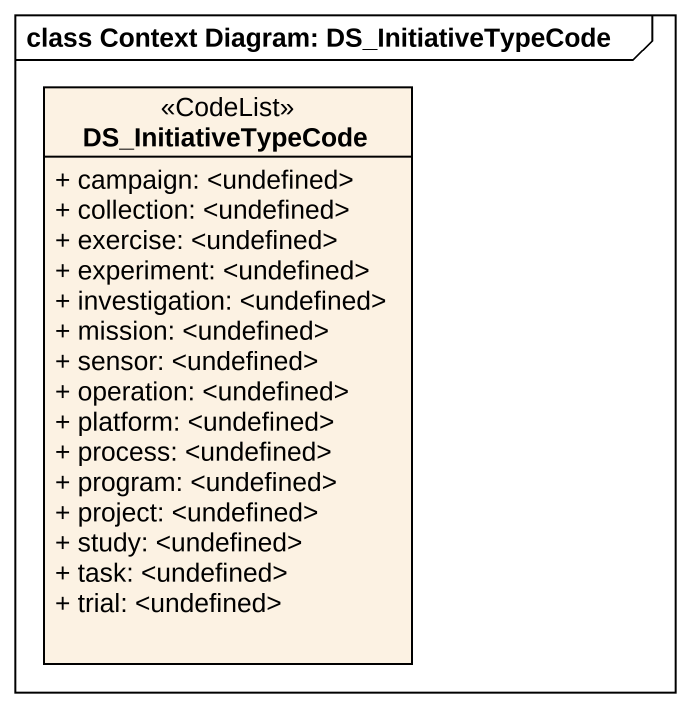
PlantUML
@startuml
mainframe class Context Diagram: DS_InitiativeTypeCode
hide circle
hide empty members
skinparam classAttributeIconSize 0
class DS_InitiativeTypeCode <<CodeList>> {
  + campaign: <undefined>
  + collection: <undefined>
  + exercise: <undefined>
  + experiment: <undefined>
  + investigation: <undefined>
  + mission: <undefined>
  + sensor: <undefined>
  + operation: <undefined>
  + platform: <undefined>
  + process: <undefined>
  + program: <undefined>
  + project: <undefined>
  + study: <undefined>
  + task: <undefined>
  + trial: <undefined>
}
@enduml
